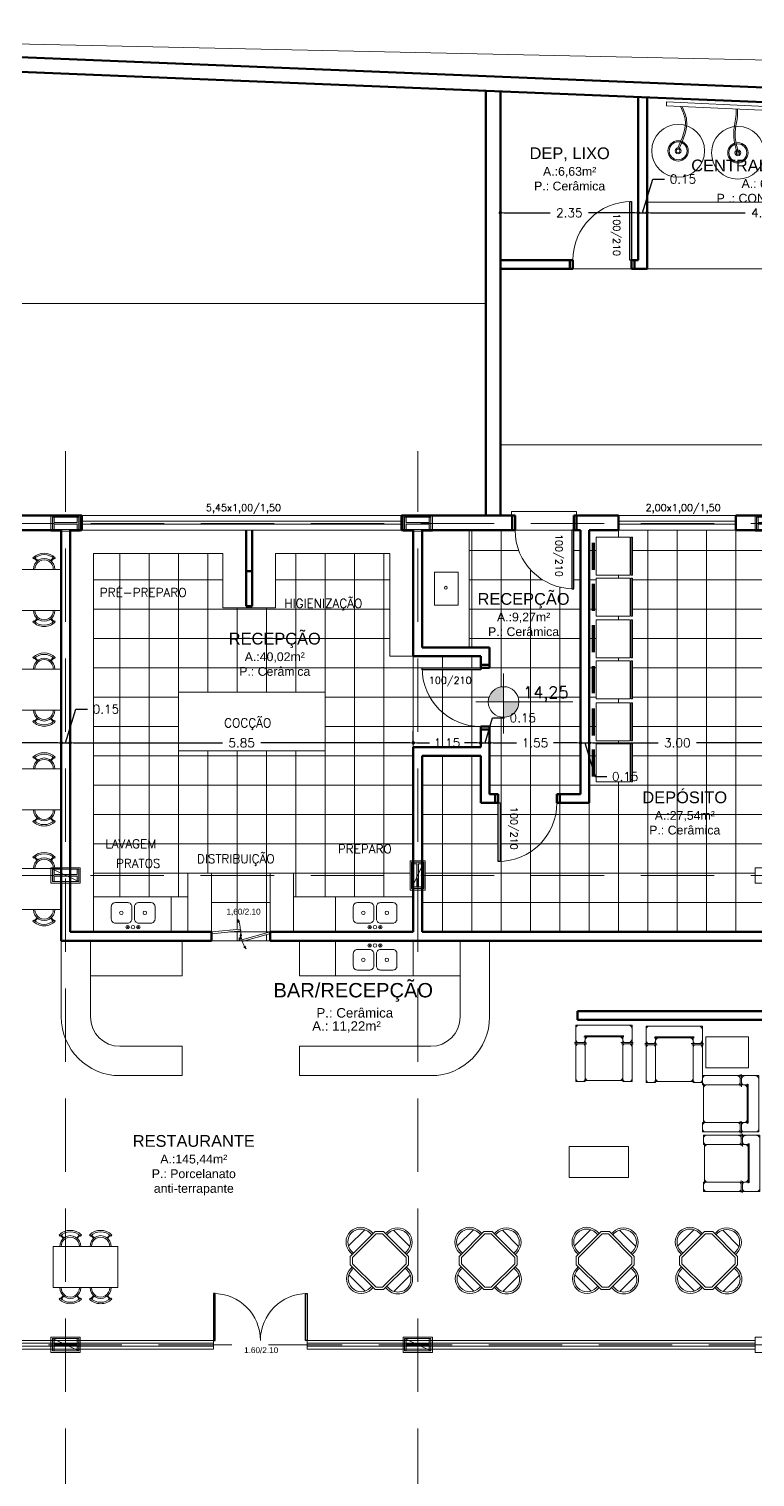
# Model space of a CAD drawing. Header units: millimetres. Extents: x 873 to 1072, y 159 to 369.
# Drawn here: x 914.65 to 927.03, y 314.07 to 338.75 of the extents above; entities that cross this region are included whole.
import ezdxf

# ---------------------------------------------------------------- set-up
doc = ezdxf.new("R2010")
doc.units = ezdxf.units.MM
doc.header["$LTSCALE"] = 10
doc.header["$PDMODE"] = 34
doc.linetypes.add('DASHDOT', pattern=[25.4, 12.7, -6.35, 0, -6.35])
doc.linetypes.add('DASHED2', pattern=[0.375, 0.25, -0.125])
doc.layers.get('0').update_dxf_attribs({"color": 90})
for name, color, linetype, lineweight in [('cinza 03', 252, 'Continuous', 13), ('COR1', 90, 'Continuous', 13), ('COR2', 90, 'Continuous', 9), ('COTA', 90, 'Continuous', 9), ('linha estutura', 252, 'Continuous', 13), ('Mobilia', 90, 'Continuous', 13), ('MOVEIS', 90, 'Continuous', 13), ('PAREDES', 50, 'Continuous', 50), ('PAREDES 2', 50, 'Continuous', 50), ('Pilares', 16, 'Continuous', 20), ('pn 02', 16, 'Continuous', 20), ('PN-01', 90, 'Continuous', 13), ('PN-03', 180, 'Continuous', 30), ('terreno', 16, 'Continuous', 20), ('TEXT', 16, 'Continuous', 20), ('texto', 16, 'Continuous', 20), ('TEXTO2', 90, 'Continuous', 15)]:
    doc.layers.add(name, color=color, linetype=linetype, lineweight=lineweight)
doc.styles.get("Standard").update_dxf_attribs({"font": 'simplex.shx'})
doc.dimstyles.new('1-100', dxfattribs={"dimtxt": 0.15, "dimasz": 0.06, "dimexe": 0.2, "dimexo": 0.1, "dimgap": 0.1, "dimtad": 0, "dimzin": 0, "dimdsep": 46, "dimtxsty": 'Standard', "dimblk": 'DOT', "dimcen": 0.09, "dimclrd": 90, "dimclre": 90, "dimclrt": 16, "dimadec": 0, "dimazin": 0, "dimtfac": 1, "dimtofl": 0, "dimtmove": 0, "dimatfit": 3, "dimldrblk": 'DOT', "dimfxl": 0, "dimtolj": 1, "dimtzin": 0, "dimarcsym": 0})

# ---------------------------------------------------------------- blocks, each defined once
blk = doc.blocks.new('cadeira')
at = {"layer": 'COR2'}
for p, q in [((0.135, 0.119), (0.182, 0.165)), ((0.143, 0.109), (0.19, 0.156)), ((0.174, 0.174), (0.191, 0.191)), ((0.135, -0.119), (0.182, -0.165)), ((0.143, -0.109), (0.19, -0.156)), ((0.191, -0.191), (0.174, -0.174))]:
    blk.add_line(p, q, dxfattribs=at)
for radius, start, end in [(0.18, 268.3906, 91.6094), (0.156, 268.1429, 91.8571), (0.246, 315, 45), (0.27, 315, 45)]:
    blk.add_arc((0, 0), radius, start, end, dxfattribs=at)
blk = doc.blocks.new('pia coz.')
at = {"layer": 'COR2'}
blk.add_lwpolyline([(0, -0.6), (0, 0), (1.323, 0), (1.323, -0.6)], close=True, dxfattribs=at)
for points in [[(0.624, -0.43), (0.624, -0.22, 0.414214), (0.554, -0.15), (0.344, -0.15, 0.414214), (0.274, -0.22), (0.274, -0.43, 0.414214), (0.344, -0.5), (0.554, -0.5, 0.414214)], [(0.669, -0.43), (0.669, -0.22, -0.414214), (0.739, -0.15), (0.949, -0.15, -0.414214), (1.019, -0.22), (1.019, -0.43, -0.414214), (0.949, -0.5), (0.739, -0.5, -0.414214)]]:
    blk.add_lwpolyline(points, format="xyb", close=True, dxfattribs=at)
for centre, radius in [((0.559, -0.082), 0.03), ((0.559, -0.082), 0.01), ((0.649, -0.082), 0.03), ((0.739, -0.082), 0.03), ((0.739, -0.082), 0.01), ((0.448, -0.325), 0.03), ((0.849, -0.325), 0.03)]:
    blk.add_circle(centre, radius, dxfattribs=at)
blk = doc.blocks.new('sofa1l')
at = {"layer": 'COR1'}
for p, q in [((-0.336, 0.76), (0.333, 0.76)), ((-0.32, -0.02), (-0.32, 0.76)), ((0.32, 0.76), (0.32, -0.02)), ((-0.5, 0.644), (-0.288, 0.644)), ((-0.5, 0.624), (-0.298, 0.624)), ((-0.339, 0.74), (0.341, 0.74)), ((0.295, 0.624), (0.5, 0.624)), ((0.302, 0.644), (0.5, 0.644))]:
    blk.add_line(p, q, dxfattribs=at)
for centre, start, end in [((-0.424, 0.89), 90, 180), ((0.43, 0.89), 360, 90), ((-0.425, 0.696), 180, 270), ((-0.425, 0.576), 90, 180), ((-0.37, 0.694), 270, 360), ((-0.37, 0.574), 360, 90), ((-0.27, 0.69), 90, 180), ((0.27, 0.69), 360, 90), ((0.37, 0.694), 180, 270), ((0.37, 0.574), 90, 180), ((0.43, 0.694), 270, 360), ((0.43, 0.574), 360, 90), ((-0.43, 0.03), 180, 270), ((-0.37, 0.03), 270, 360), ((-0.27, 0.05), 180, 270), ((0.27, 0.05), 270, 360), ((0.37, 0.03), 180, 270), ((0.43, 0.03), 270, 360)]:
    blk.add_arc(centre, 0.05, start, end, dxfattribs=at)
at = {"layer": 'COR2'}
for p, q in [((-0.48, 0.94), (0.48, 0.94)), ((-0.48, -0.02), (-0.48, 0.94)), ((0.48, 0.94), (0.48, -0.02)), ((0.32, 0), (-0.32, 0)), ((-0.32, -0.02), (-0.48, -0.02)), ((0.48, -0.02), (0.32, -0.02))]:
    blk.add_line(p, q, dxfattribs=at)
blk = doc.blocks.new('pilar')
at = {"layer": 'Pilares'}
blk.add_hatch(color=256, dxfattribs=at).paths.add_polyline_path([(-0.225, -0.025), (-0.225, -0.235), (-0.195, -0.235), (-0.195, -0.145), (0.195, -0.145), (0.195, -0.235), (0.225, -0.235), (0.225, -0.025), (0.195, -0.025), (0.195, -0.115), (-0.195, -0.115), (-0.195, -0.025)])
for p, q in [((-0.25, 0), (0.25, 0)), ((0.25, 0), (0.25, -0.26)), ((-0.25, 0), (-0.25, -0.26)), ((-0.225, -0.025), (0.225, -0.025)), ((-0.225, -0.235), (0.225, -0.235)), ((-0.25, -0.26), (0.25, -0.26))]:
    blk.add_line(p, q, dxfattribs=at)
at = {"layer": 'Pilares', "linetype": 'Continuous'}
for p, q in [((-0.195, -0.115), (-0.195, -0.025)), ((-0.195, -0.115), (0.195, -0.115)), ((-0.195, -0.235), (-0.195, -0.145)), ((-0.195, -0.145), (0.195, -0.145)), ((0.195, -0.115), (0.195, -0.025)), ((0.195, -0.235), (0.195, -0.145))]:
    blk.add_line(p, q, dxfattribs=at)
for points in [[(-0.195, -0.025), (-0.225, -0.025), (-0.225, -0.235), (-0.195, -0.235)], [(0.195, -0.235), (0.225, -0.235), (0.225, -0.025), (0.195, -0.025)]]:
    blk.add_lwpolyline(points, dxfattribs=at)
blk = doc.blocks.new('geladeira')
at = {"layer": 'COR2'}
for p, q in [((-0.02, -0.05), (-0.02, 0)), ((-0.01, -0.05), (-0.01, 0)), ((0, -0.05), (0, 0)), ((0.01, -0.05), (0.01, 0)), ((0.02, -0.05), (0.02, 0)), ((0.03, -0.05), (0.03, 0)), ((0.04, -0.05), (0.04, 0)), ((0.05, -0.05), (0.05, 0)), ((0.06, -0.05), (0.06, 0)), ((0.07, -0.05), (0.07, 0)), ((0.08, -0.05), (0.08, 0)), ((0.09, -0.05), (0.09, 0)), ((0.1, -0.05), (0.1, 0)), ((0.11, -0.05), (0.11, 0)), ((0.12, -0.05), (0.12, 0)), ((0.13, -0.05), (0.13, 0)), ((0.14, -0.05), (0.14, 0)), ((0.15, -0.05), (0.15, 0)), ((0.16, -0.05), (0.16, 0)), ((0.17, -0.05), (0.17, 0)), ((0.18, -0.05), (0.18, 0)), ((0.19, -0.05), (0.19, 0)), ((0.2, -0.05), (0.2, 0)), ((0.21, -0.05), (0.21, 0)), ((0.22, -0.05), (0.22, 0)), ((0.23, -0.05), (0.23, 0)), ((0.24, -0.05), (0.24, 0)), ((0.25, -0.05), (0.25, 0)), ((0.26, -0.05), (0.26, 0)), ((0.27, -0.05), (0.27, 0)), ((0.28, -0.05), (0.28, 0)), ((0.29, -0.05), (0.29, 0)), ((0.3, -0.05), (0.3, 0)), ((0.31, -0.05), (0.31, 0)), ((0.32, -0.05), (0.32, 0)), ((0.33, -0.05), (0.33, 0)), ((0.34, -0.05), (0.34, 0)), ((0.35, -0.05), (0.35, 0)), ((0.36, -0.05), (0.36, 0)), ((0.37, -0.05), (0.37, 0)), ((0.38, -0.05), (0.38, 0)), ((0.39, -0.05), (0.39, 0)), ((0.4, -0.05), (0.4, 0)), ((0.41, -0.05), (0.41, 0)), ((0.42, -0.05), (0.42, 0)), ((0.43, -0.05), (0.43, 0)), ((0.53, -0.07), (-0.12, -0.07)), ((-0.12, -0.07), (-0.12, -0.65)), ((0.53, -0.65), (0.53, -0.07)), ((-0.12, -0.65), (0.53, -0.65)), ((-0.12, -0.67), (0.53, -0.67)), ((-0.12, -0.67), (-0.12, -0.69)), ((-0.12, -0.69), (0.53, -0.69)), ((-0.08, -0.65), (-0.08, -0.67)), ((0.49, -0.67), (0.49, -0.65)), ((0.53, -0.69), (0.53, -0.67))]:
    blk.add_line(p, q, dxfattribs=at)
blk = doc.blocks.new('retang2-80x80-P')
at = {"layer": 'cinza 03'}
for p, q in [((0.441, 0.384), (0.04, -0.017)), ((0.441, 0.384), (0.549, 0.384)), ((0.95, -0.017), (0.549, 0.384)), ((0.04, -0.017), (0.04, -0.125)), ((0.04, -0.125), (0.441, -0.526)), ((0.549, -0.526), (0.95, -0.125)), ((0.95, -0.125), (0.95, -0.017)), ((0.441, -0.526), (0.549, -0.526))]:
    blk.add_line(p, q, dxfattribs=at)
at = {"layer": 'MOVEIS'}
for p, q in [((-0.031, 0.178), (0.246, 0.456)), ((0.424, 0.424), (0, 0)), ((0.334, 0.402), (0.368, 0.368)), ((0.355, 0.423), (0.389, 0.389)), ((0.424, 0.424), (0.566, 0.424)), ((0.99, 0), (0.566, 0.424)), ((0.628, 0.416), (0.601, 0.389)), ((0.649, 0.395), (0.622, 0.368)), ((0.737, 0.448), (1.014, 0.171)), ((0, 0), (0, -0.141)), ((0.001, 0.07), (0.035, 0.035)), ((0.022, 0.091), (0.057, 0.057)), ((0.96, 0.084), (0.933, 0.057)), ((0.982, 0.062), (0.955, 0.035)), ((0.99, -0.141), (0.99, 0)), ((0, -0.141), (0.424, -0.566)), ((0.008, -0.204), (0.035, -0.177)), ((0.029, -0.225), (0.057, -0.198)), ((0.566, -0.566), (0.99, -0.141)), ((0.968, -0.232), (0.933, -0.198)), ((0.989, -0.211), (0.955, -0.177)), ((-0.024, -0.313), (0.253, -0.59)), ((0.744, -0.597), (1.021, -0.32)), ((0.341, -0.536), (0.368, -0.509)), ((0.362, -0.557), (0.389, -0.53)), ((0.424, -0.566), (0.566, -0.566)), ((0.635, -0.564), (0.601, -0.53)), ((0.656, -0.543), (0.622, -0.509))]:
    blk.add_line(p, q, dxfattribs=at)
for centre, radius, start, end in [((0.178, 0.246), 0.25, 45, 225), ((0.178, 0.246), 0.22, 45, 225), ((0.805, 0.239), 0.25, 315, 135), ((0.805, 0.239), 0.22, 315, 135), ((0.185, -0.381), 0.25, 135, 315), ((0.185, -0.381), 0.22, 135, 315), ((0.812, -0.388), 0.25, 225, 45), ((0.812, -0.388), 0.22, 225, 45)]:
    blk.add_arc(centre, radius, start, end, dxfattribs=at)
blk = doc.blocks.new('_DOT')
at = {"color": 0, "linetype": 'ByBlock'}
blk.add_line((-0.5, 0), (-1, 0), dxfattribs=at)
at = {"color": 0, "linetype": 'ByBlock', "const_width": 0.5}
blk.add_lwpolyline([(-0.25, 0, 1), (0.25, 0, 1)], format="xyb", close=True, dxfattribs=at)
blk = doc.blocks.new('*D54')
at = {"layer": 'COTA', "color": 90, "lineweight": -2}
for p, q in [((909.465, 326.587), (911.976, 326.587)), ((915.145, 326.587), (912.633, 326.587)), ((909.405, 326.534), (909.405, 326.387)), ((915.205, 326.534), (915.205, 326.387))]:
    blk.add_line(p, q, dxfattribs=at)
at = {"layer": 'Defpoints', "color": 0}
for p in [(909.405, 326.634), (915.205, 326.634), (915.205, 326.587)]:
    blk.add_point(p, dxfattribs=at)
at = {"layer": 'COTA', "color": 90, "lineweight": -2, "xscale": 0.06, "yscale": 0.06, "zscale": 0.06, "rotation": 180}
blk.add_blockref('_DOT', (909.405, 326.587), dxfattribs=at)
at = {"layer": 'COTA', "color": 90, "lineweight": -2, "xscale": 0.06, "yscale": 0.06, "zscale": 0.06}
blk.add_blockref('_DOT', (915.205, 326.587), dxfattribs=at)
at = {"layer": 'COTA', "color": 16, "insert": (912.305, 326.587), "char_height": 0.15, "attachment_point": 5}
blk.add_mtext('\\A1;5.80', dxfattribs=at)
blk = doc.blocks.new('*D55')
at = {"layer": 'COTA', "color": 90, "lineweight": -2}
for p, q in [((915.28, 326.587), (915.452, 327.162)), ((915.452, 327.162), (915.652, 327.162)), ((915.145, 326.587), (915.085, 326.587)), ((915.205, 326.587), (915.355, 326.587)), ((915.355, 326.687), (915.355, 326.787)), ((915.415, 326.587), (915.475, 326.587)), ((915.205, 326.534), (915.205, 326.387))]:
    blk.add_line(p, q, dxfattribs=at)
at = {"layer": 'Defpoints', "color": 0}
for p in [(915.205, 326.634), (915.355, 326.587), (915.355, 326.587)]:
    blk.add_point(p, dxfattribs=at)
at = {"layer": 'COTA', "color": 90, "lineweight": -2, "xscale": 0.06, "yscale": 0.06, "zscale": 0.06}
blk.add_blockref('_DOT', (915.205, 326.587), dxfattribs=at)
at = {"layer": 'COTA', "color": 90, "lineweight": -2, "xscale": 0.06, "yscale": 0.06, "zscale": 0.06, "rotation": 180}
blk.add_blockref('_DOT', (915.355, 326.587), dxfattribs=at)
at = {"layer": 'COTA', "color": 16, "insert": (915.966, 327.162), "char_height": 0.15, "attachment_point": 5}
blk.add_mtext('\\A1;0.15', dxfattribs=at)
blk = doc.blocks.new('*D56')
at = {"layer": 'COTA', "color": 90, "lineweight": -2}
for p, q in [((915.355, 326.687), (915.355, 326.787)), ((915.415, 326.587), (917.951, 326.587)), ((921.145, 326.587), (918.608, 326.587)), ((921.205, 326.614), (921.205, 326.787))]:
    blk.add_line(p, q, dxfattribs=at)
at = {"layer": 'Defpoints', "color": 0}
for p in [(915.355, 326.587), (921.205, 326.587), (921.205, 326.514)]:
    blk.add_point(p, dxfattribs=at)
at = {"layer": 'COTA', "color": 90, "lineweight": -2, "xscale": 0.06, "yscale": 0.06, "zscale": 0.06, "rotation": 180}
blk.add_blockref('_DOT', (915.355, 326.587), dxfattribs=at)
at = {"layer": 'COTA', "color": 90, "lineweight": -2, "xscale": 0.06, "yscale": 0.06, "zscale": 0.06}
blk.add_blockref('_DOT', (921.205, 326.587), dxfattribs=at)
at = {"layer": 'COTA', "color": 16, "insert": (918.28, 326.587), "char_height": 0.15, "attachment_point": 5}
blk.add_mtext('\\A1;5.85', dxfattribs=at)
blk = doc.blocks.new('*D57')
at = {"layer": 'COTA', "color": 90, "lineweight": -2}
for p, q in [((921.205, 326.614), (921.205, 326.787)), ((921.265, 326.587), (921.48, 326.587)), ((922.295, 326.587), (922.08, 326.587)), ((922.355, 326.614), (922.355, 326.787))]:
    blk.add_line(p, q, dxfattribs=at)
at = {"layer": 'Defpoints', "color": 0}
for p in [(922.355, 326.587), (921.205, 326.514), (922.355, 326.514)]:
    blk.add_point(p, dxfattribs=at)
at = {"layer": 'COTA', "color": 90, "lineweight": -2, "xscale": 0.06, "yscale": 0.06, "zscale": 0.06, "rotation": 180}
blk.add_blockref('_DOT', (921.205, 326.587), dxfattribs=at)
at = {"layer": 'COTA', "color": 90, "lineweight": -2, "xscale": 0.06, "yscale": 0.06, "zscale": 0.06}
blk.add_blockref('_DOT', (922.355, 326.587), dxfattribs=at)
at = {"layer": 'COTA', "color": 16, "insert": (921.78, 326.587), "char_height": 0.15, "attachment_point": 5}
blk.add_mtext('\\A1;1.15', dxfattribs=at)
blk = doc.blocks.new('*D58')
at = {"layer": 'COTA', "color": 90, "lineweight": -2}
for p, q in [((922.43, 326.587), (922.557, 327.012)), ((922.557, 327.012), (922.757, 327.012)), ((922.295, 326.587), (922.235, 326.587)), ((922.355, 326.614), (922.355, 326.787)), ((922.355, 326.587), (922.505, 326.587)), ((922.505, 326.614), (922.505, 326.787)), ((922.565, 326.587), (922.625, 326.587))]:
    blk.add_line(p, q, dxfattribs=at)
at = {"layer": 'Defpoints', "color": 0}
for p in [(922.505, 326.587), (922.355, 326.514), (922.505, 326.514)]:
    blk.add_point(p, dxfattribs=at)
at = {"layer": 'COTA', "color": 90, "lineweight": -2, "xscale": 0.06, "yscale": 0.06, "zscale": 0.06}
blk.add_blockref('_DOT', (922.355, 326.587), dxfattribs=at)
at = {"layer": 'COTA', "color": 90, "lineweight": -2, "xscale": 0.06, "yscale": 0.06, "zscale": 0.06, "rotation": 180}
blk.add_blockref('_DOT', (922.505, 326.587), dxfattribs=at)
at = {"layer": 'COTA', "color": 16, "insert": (923.071, 327.012), "char_height": 0.15, "attachment_point": 5}
blk.add_mtext('\\A1;0.15', dxfattribs=at)
blk = doc.blocks.new('*D59')
at = {"layer": 'COTA', "color": 90, "lineweight": -2}
for p, q in [((922.505, 326.614), (922.505, 326.787)), ((922.565, 326.587), (922.965, 326.587)), ((923.995, 326.587), (923.594, 326.587)), ((924.055, 326.515), (924.055, 326.387))]:
    blk.add_line(p, q, dxfattribs=at)
at = {"layer": 'Defpoints', "color": 0}
for p in [(924.055, 326.615), (924.055, 326.587), (922.505, 326.514)]:
    blk.add_point(p, dxfattribs=at)
at = {"layer": 'COTA', "color": 90, "lineweight": -2, "xscale": 0.06, "yscale": 0.06, "zscale": 0.06, "rotation": 180}
blk.add_blockref('_DOT', (922.505, 326.587), dxfattribs=at)
at = {"layer": 'COTA', "color": 90, "lineweight": -2, "xscale": 0.06, "yscale": 0.06, "zscale": 0.06}
blk.add_blockref('_DOT', (924.055, 326.587), dxfattribs=at)
at = {"layer": 'COTA', "color": 16, "insert": (923.28, 326.587), "char_height": 0.15, "attachment_point": 5}
blk.add_mtext('\\A1;1.55', dxfattribs=at)
blk = doc.blocks.new('*D60')
at = {"layer": 'COTA', "color": 90, "lineweight": -2}
for p, q in [((923.995, 326.587), (923.935, 326.587)), ((924.055, 326.587), (924.205, 326.587)), ((924.13, 326.587), (924.302, 326.012)), ((924.265, 326.587), (924.325, 326.587)), ((924.055, 326.515), (924.055, 326.387)), ((924.205, 326.515), (924.205, 326.387)), ((924.302, 326.012), (924.502, 326.012))]:
    blk.add_line(p, q, dxfattribs=at)
at = {"layer": 'Defpoints', "color": 0}
for p in [(924.055, 326.615), (924.205, 326.615), (924.205, 326.587)]:
    blk.add_point(p, dxfattribs=at)
at = {"layer": 'COTA', "color": 90, "lineweight": -2, "xscale": 0.06, "yscale": 0.06, "zscale": 0.06}
blk.add_blockref('_DOT', (924.055, 326.587), dxfattribs=at)
at = {"layer": 'COTA', "color": 90, "lineweight": -2, "xscale": 0.06, "yscale": 0.06, "zscale": 0.06, "rotation": 180}
blk.add_blockref('_DOT', (924.205, 326.587), dxfattribs=at)
at = {"layer": 'COTA', "color": 16, "insert": (924.816, 326.012), "char_height": 0.15, "attachment_point": 5}
blk.add_mtext('\\A1;0.15', dxfattribs=at)
blk = doc.blocks.new('*D61')
at = {"layer": 'COTA', "color": 90, "lineweight": -2}
for p, q in [((924.265, 326.587), (925.376, 326.587)), ((927.145, 326.587), (926.033, 326.587)), ((924.205, 326.515), (924.205, 326.387)), ((927.205, 326.515), (927.205, 326.387))]:
    blk.add_line(p, q, dxfattribs=at)
at = {"layer": 'Defpoints', "color": 0}
for p in [(924.205, 326.615), (927.205, 326.615), (927.205, 326.587)]:
    blk.add_point(p, dxfattribs=at)
at = {"layer": 'COTA', "color": 90, "lineweight": -2, "xscale": 0.06, "yscale": 0.06, "zscale": 0.06, "rotation": 180}
blk.add_blockref('_DOT', (924.205, 326.587), dxfattribs=at)
at = {"layer": 'COTA', "color": 90, "lineweight": -2, "xscale": 0.06, "yscale": 0.06, "zscale": 0.06}
blk.add_blockref('_DOT', (927.205, 326.587), dxfattribs=at)
at = {"layer": 'COTA', "color": 16, "insert": (925.705, 326.587), "char_height": 0.15, "attachment_point": 5}
blk.add_mtext('\\A1;3.00', dxfattribs=at)
blk = doc.blocks.new('*D106')
at = {"layer": 'COTA', "color": 90, "lineweight": -2}
for p, q in [((922.689, 335.722), (922.689, 335.822)), ((925.039, 335.722), (925.039, 335.822)), ((922.749, 335.622), (923.536, 335.622)), ((924.979, 335.622), (924.193, 335.622))]:
    blk.add_line(p, q, dxfattribs=at)
at = {"layer": 'Defpoints', "color": 0}
for p in [(922.689, 335.622), (925.039, 335.622), (925.039, 335.622)]:
    blk.add_point(p, dxfattribs=at)
at = {"layer": 'COTA', "color": 90, "lineweight": -2, "xscale": 0.06, "yscale": 0.06, "zscale": 0.06, "rotation": 180}
blk.add_blockref('_DOT', (922.689, 335.622), dxfattribs=at)
at = {"layer": 'COTA', "color": 90, "lineweight": -2, "xscale": 0.06, "yscale": 0.06, "zscale": 0.06}
blk.add_blockref('_DOT', (925.039, 335.622), dxfattribs=at)
at = {"layer": 'COTA', "color": 16, "insert": (923.864, 335.622), "char_height": 0.15, "attachment_point": 5}
blk.add_mtext('\\A1;2.35', dxfattribs=at)
blk = doc.blocks.new('*D107')
at = {"layer": 'COTA', "color": 90, "lineweight": -2}
for p, q in [((925.114, 335.622), (925.287, 336.197)), ((925.287, 336.197), (925.487, 336.197)), ((925.039, 335.722), (925.039, 335.822)), ((925.189, 335.661), (925.189, 335.822)), ((924.979, 335.622), (924.919, 335.622)), ((925.039, 335.622), (925.189, 335.622)), ((925.249, 335.622), (925.309, 335.622))]:
    blk.add_line(p, q, dxfattribs=at)
at = {"layer": 'Defpoints', "color": 0}
for p in [(925.039, 335.622), (925.189, 335.622), (925.189, 335.561)]:
    blk.add_point(p, dxfattribs=at)
at = {"layer": 'COTA', "color": 90, "lineweight": -2, "xscale": 0.06, "yscale": 0.06, "zscale": 0.06}
blk.add_blockref('_DOT', (925.039, 335.622), dxfattribs=at)
at = {"layer": 'COTA', "color": 90, "lineweight": -2, "xscale": 0.06, "yscale": 0.06, "zscale": 0.06, "rotation": 180}
blk.add_blockref('_DOT', (925.189, 335.622), dxfattribs=at)
at = {"layer": 'COTA', "color": 16, "insert": (925.801, 336.197), "char_height": 0.15, "attachment_point": 5}
blk.add_mtext('\\A1;0.15', dxfattribs=at)
blk = doc.blocks.new('*D108')
at = {"layer": 'COTA', "color": 90, "lineweight": -2}
for p, q in [((925.189, 335.661), (925.189, 335.822)), ((929.189, 335.704), (929.189, 335.422)), ((925.249, 335.622), (926.861, 335.622)), ((929.129, 335.622), (927.518, 335.622))]:
    blk.add_line(p, q, dxfattribs=at)
at = {"layer": 'Defpoints', "color": 0}
for p in [(929.189, 335.804), (925.189, 335.561), (929.189, 335.622)]:
    blk.add_point(p, dxfattribs=at)
at = {"layer": 'COTA', "color": 90, "lineweight": -2, "xscale": 0.06, "yscale": 0.06, "zscale": 0.06, "rotation": 180}
blk.add_blockref('_DOT', (925.189, 335.622), dxfattribs=at)
at = {"layer": 'COTA', "color": 90, "lineweight": -2, "xscale": 0.06, "yscale": 0.06, "zscale": 0.06}
blk.add_blockref('_DOT', (929.189, 335.622), dxfattribs=at)
at = {"layer": 'COTA', "color": 16, "insert": (927.189, 335.622), "char_height": 0.15, "attachment_point": 5}
blk.add_mtext('\\A1;4.00', dxfattribs=at)

msp = doc.modelspace()

# ---------------------------------------------------------------- hatches: boundary and pattern name
at = {"layer": 'cinza 03'}
h = msp.add_hatch(dxfattribs=at)
h.set_pattern_fill('_USER', color=256, scale=0.5, style=0, double=1, pattern_type=0)
h.set_pattern_definition([(0, (927.2046, 323.36413), (0, 0.5), []), (90, (927.2046, 323.36413), (-0.5, 3e-17), [])])
h.paths.add_polyline_path([(927.205, 330.197), (927.03, 330.197), (927.03, 330.214), (926.705, 330.214), (924.705, 330.214), (924.205, 330.214), (924.205, 325.564), (923.653, 325.564, -0.405453), (922.683, 324.565), (922.683, 324.564), (922.653, 324.564), (922.653, 325.564), (922.355, 325.564), (922.355, 326.364), (921.355, 326.364), (921.355, 324.577), (921.41, 324.577), (921.41, 324.327), (927.03, 324.327), (927.03, 324.457), (927.205, 324.457)])
h.paths.add_polyline_path([(924.94, 325.92), (924.92, 325.92), (924.92, 325.96), (924.9, 325.96), (924.9, 325.92), (924.32, 325.92), (924.32, 326.57), (924.9, 326.57), (924.9, 326.53), (924.92, 326.53), (924.92, 326.57), (924.94, 326.57)], flags=16)
h.paths.add_polyline_path([(924.94, 326.619), (924.92, 326.619), (924.92, 326.659), (924.9, 326.659), (924.9, 326.619), (924.32, 326.619), (924.32, 327.269), (924.9, 327.269), (924.9, 327.229), (924.92, 327.229), (924.92, 327.269), (924.94, 327.269)], flags=16)
h.paths.add_polyline_path([(924.94, 327.337), (924.92, 327.337), (924.92, 327.377), (924.9, 327.377), (924.9, 327.337), (924.32, 327.337), (924.32, 327.987), (924.9, 327.987), (924.9, 327.947), (924.92, 327.947), (924.92, 327.987), (924.94, 327.987)], flags=16)
h.paths.add_polyline_path([(924.94, 328.036), (924.92, 328.036), (924.92, 328.076), (924.9, 328.076), (924.9, 328.036), (924.32, 328.036), (924.32, 328.686), (924.9, 328.686), (924.9, 328.646), (924.92, 328.646), (924.92, 328.686), (924.94, 328.686)], flags=16)
h.paths.add_polyline_path([(924.94, 328.744), (924.92, 328.744), (924.92, 328.784), (924.9, 328.784), (924.9, 328.744), (924.32, 328.744), (924.32, 329.394), (924.9, 329.394), (924.9, 329.354), (924.92, 329.354), (924.92, 329.394), (924.94, 329.394)], flags=16)
h.paths.add_polyline_path([(924.94, 329.443), (924.92, 329.443), (924.92, 329.483), (924.9, 329.483), (924.9, 329.443), (924.32, 329.443), (924.32, 330.093), (924.9, 330.093), (924.9, 330.053), (924.92, 330.053), (924.92, 330.093), (924.94, 330.093)], flags=16)
h.paths.add_polyline_path([(924.055, 330.214), (923.939, 330.214), (923.939, 329.214), (923.909, 329.214), (923.909, 329.215, -0.405453), (922.939, 330.214), (922.155, 330.214), (922.155, 328.214), (922.505, 328.214), (922.505, 327.864), (922.355, 327.864), (922.355, 327.834), (921.355, 327.834, 0.405453), (922.355, 326.864), (922.505, 326.864), (922.505, 325.714), (922.653, 325.714), (922.653, 325.564), (922.683, 325.564), (922.683, 324.565, 0.405453), (923.653, 325.564), (923.653, 325.714), (924.055, 325.714)])
h.paths.add_polyline_path([(922.483, 327.283, -1), (923.006, 327.283, -1)], flags=17)
h.paths.add_polyline_path([(922.355, 326.864, -0.405453), (921.355, 327.834), (921.355, 327.834), (921.355, 327.864), (922.355, 327.864), (922.355, 328.064), (921.28, 328.064), (921.28, 326.514), (922.355, 326.514)])
h.paths.add_polyline_path([(921.28, 328.064), (921.205, 328.064), (920.805, 328.064), (920.805, 329.814), (918.858, 329.814), (918.858, 328.889), (917.958, 328.889), (917.958, 329.814), (915.755, 329.814), (915.755, 327.964), (915.755, 324.327), (917.363, 324.327), (917.363, 324.364), (917.763, 324.364), (917.763, 324.327), (918.763, 324.327), (918.763, 324.364), (919.163, 324.364), (919.163, 324.327), (921.15, 324.327), (921.15, 324.577), (921.205, 324.577), (921.205, 326.514), (921.28, 326.514)])
h.paths.add_polyline_path([(919.702, 326.453), (917.202, 326.453), (917.202, 327.453), (919.702, 327.453)], flags=16)
h.paths.add_polyline_path([(918.763, 324.327), (917.763, 324.327), (917.763, 323.364), (918.261, 323.412, 0.061472), (918.234, 323.531), (918.221, 323.525), (918.212, 323.577), (918.243, 323.535), (918.234, 323.531, -0.061472), (918.261, 323.412), (918.264, 323.382), (918.263, 323.382, -0.014538), (918.263, 323.353), (918.279, 323.295), (918.268, 323.295, 0.033922), (918.282, 323.229), (918.763, 323.364)])
h.paths.add_polyline_path([(918.262, 323.332, 0.024918), (918.263, 323.382), (917.763, 323.334), (917.763, 323.214), (918.24, 323.214), (918.239, 323.265), (918.253, 323.262, 0.016621), (918.258, 323.295), (918.255, 323.295)])
h.paths.add_polyline_path([(918.763, 323.333), (918.341, 323.214), (918.763, 323.214)])
h.paths.add_polyline_path([(917.363, 324.327), (915.755, 324.327), (915.755, 323.964), (917.077, 323.964), (917.363, 323.964)])
h.paths.add_polyline_path([(921.15, 324.327), (919.163, 324.327), (919.163, 323.964), (919.879, 323.964), (921.205, 323.964), (921.205, 324.077), (921.15, 324.077)])
h.paths.add_polyline_path([(927.205, 324.197), (927.03, 324.197), (927.03, 324.327), (921.41, 324.327), (921.41, 324.077), (921.355, 324.077), (921.355, 323.364), (927.205, 323.364)])
h.paths.add_polyline_path([(925.077, 325.808), (926.587, 325.808), (926.587, 324.835), (925.077, 324.835)], flags=24)
h.paths.add_polyline_path([(923.018, 327.249), (923.898, 327.249), (923.898, 327.606), (923.018, 327.606)], flags=25)
h.paths.add_polyline_path([(922.269, 329.19), (923.902, 329.19), (923.902, 328.225), (922.269, 328.225)], flags=25)
h.paths.add_polyline_path([(922.774, 325.542), (922.774, 324.719), (923.049, 324.719), (923.049, 325.542)], flags=25)
h.paths.add_polyline_path([(921.423, 327.506), (922.246, 327.506), (922.246, 327.781), (921.423, 327.781)], flags=25)
h.paths.add_polyline_path([(918.027, 328.513), (919.661, 328.513), (919.661, 327.547), (918.027, 327.547)], flags=24)
h.paths.add_polyline_path([(917.46, 324.429), (919.046, 324.429), (919.046, 324.772), (917.46, 324.772)], flags=24)
h.paths.add_polyline_path([(917.923, 326.744), (918.916, 326.744), (918.916, 327.086), (917.923, 327.086)], flags=8)
h.paths.add_polyline_path([(916.099, 324.419), (917.017, 324.419), (917.017, 324.644), (916.099, 324.644)], flags=24)
h.paths.add_polyline_path([(915.919, 324.753), (916.972, 324.753), (916.972, 324.978), (915.919, 324.978)], flags=24)
h.paths.add_polyline_path([(919.882, 324.666), (920.964, 324.666), (920.964, 324.891), (919.882, 324.891)], flags=24)
h.paths.add_polyline_path([(915.818, 329.029), (917.536, 329.029), (917.536, 329.297), (915.818, 329.297)], flags=24)
h.paths.add_polyline_path([(918.949, 328.782), (920.556, 328.782), (920.556, 329.125), (918.949, 329.125)], flags=24)
h = msp.add_hatch(color=256, dxfattribs=at)
h.paths.add_polyline_path([(922.744, 327.545, 0.414214), (922.483, 327.283), (922.744, 327.283)])
h.paths.add_polyline_path([(922.744, 327.022, 0.414214), (923.006, 327.283), (922.744, 327.283)])
at = {"layer": 'Pilares'}
for points in [[(915.055, 324.432), (915.055, 324.222), (915.085, 324.222), (915.085, 324.312), (915.475, 324.312), (915.475, 324.222), (915.505, 324.222), (915.505, 324.432), (915.475, 324.432), (915.475, 324.342), (915.085, 324.342), (915.085, 324.432)], [(921.385, 324.552), (921.175, 324.552), (921.175, 324.522), (921.265, 324.522), (921.265, 324.132), (921.175, 324.132), (921.175, 324.102), (921.385, 324.102), (921.385, 324.132), (921.295, 324.132), (921.295, 324.522), (921.385, 324.522)], [(915.055, 316.432), (915.055, 316.222), (915.085, 316.222), (915.085, 316.312), (915.475, 316.312), (915.475, 316.222), (915.505, 316.222), (915.505, 316.432), (915.475, 316.432), (915.475, 316.342), (915.085, 316.342), (915.085, 316.432)], [(921.055, 316.432), (921.055, 316.222), (921.085, 316.222), (921.085, 316.312), (921.475, 316.312), (921.475, 316.222), (921.505, 316.222), (921.505, 316.432), (921.475, 316.432), (921.475, 316.342), (921.085, 316.342), (921.085, 316.432)]]:
    msp.add_hatch(color=256, dxfattribs=at).paths.add_polyline_path(points)
at = {"layer": 'pn 02'}
for points in [[(918.212, 323.577), (918.221, 323.525), (918.243, 323.535)], [(918.265, 323.346), (918.279, 323.295), (918.255, 323.295)], [(918.24, 323.213), (918.239, 323.265), (918.263, 323.26)], [(918.354, 323.074), (918.339, 323.124), (918.318, 323.111)]]:
    msp.add_hatch(color=256, dxfattribs=at).paths.add_polyline_path(points)

# ---------------------------------------------------------------- linework, layer by layer
at = {"layer": 'cinza 03'}
for p, q in [((929.189, 335.804), (925.189, 335.804)), ((924.924, 334.664), (923.924, 334.664)), ((929.439, 334.664), (925.189, 334.664)), ((946.41, 331.664), (922.689, 331.664)), ((922.939, 330.214), (923.939, 330.214)), ((917.799, 316.402), (917.799, 316.252)), ((919.399, 316.402), (919.399, 316.252))]:
    msp.add_line(p, q, dxfattribs=at)
for points in [[(925.522, 337.513), (928.893, 337.356), (928.89, 337.29), (925.519, 337.447)], [(926.918, 321.045), (926.192, 321.045), (926.192, 321.574), (926.918, 321.574)], [(924.872, 319.178), (923.86, 319.178), (923.86, 319.707), (924.872, 319.707)]]:
    msp.add_lwpolyline(points, close=True, dxfattribs=at)
msp.add_lwpolyline([(923.989, 330.464), (923.989, 330.53), (922.881, 330.53), (922.881, 330.464)], dxfattribs=at)
for centre, radius in [((925.719, 336.677), 0.45), ((926.737, 336.644), 0.45), ((925.719, 336.677), 0.173), ((925.719, 336.677), 0.153), ((925.719, 336.677), 0.05), ((925.719, 336.677), 0.03), ((926.737, 336.644), 0.173), ((926.737, 336.644), 0.153), ((926.737, 336.644), 0.05), ((926.737, 336.644), 0.03)]:
    msp.add_circle(centre, radius, dxfattribs=at)
for centre, radius, start, end in [((924.924, 334.814), 1, 90, 180), ((923.939, 330.214), 1, 180, 270), ((922.355, 327.864), 1, 180, 270), ((922.653, 325.564), 1, 270, 0), ((917.799, 316.402), 0.8, 0, 90), ((919.399, 316.402), 0.8, 90, 180)]:
    msp.add_arc(centre, radius, start, end, dxfattribs=at)
for points, knots in [([(925.766, 337.425), (925.796, 337.353), (925.825, 337.283), (925.864, 337.055), (925.788, 336.889), (925.709, 336.718)], [0, 0, 0, 0, 0.2260794, 0.2260794, 0.7561589, 0.7561589, 0.7561589, 0.7561589]), ([(926.748, 336.639), (926.724, 336.728), (926.702, 336.815), (926.687, 336.969), (926.693, 337.036), (926.717, 337.176), (926.732, 337.25), (926.733, 337.347), (926.733, 337.371), (926.732, 337.394)], [0, 0, 0, 0, 0.268647, 0.268647, 0.4837379, 0.4837379, 0.6988287, 0.6988287, 0.7676141, 0.7676141, 0.7676141, 0.7676141])]:
    msp.add_open_spline(points, degree=3, knots=knots, dxfattribs=at)
for points in [[(925.789, 337.434), (925.864, 337.203), (925.731, 336.707)], [(926.724, 336.633), (926.666, 336.996), (926.707, 337.294), (926.707, 337.393)]]:
    msp.add_spline(points, degree=3, dxfattribs=at)
at = {"layer": 'COR2'}
for points in [[(914.105, 329.544), (914.105, 328.844), (915.205, 328.844), (915.205, 329.544)], [(914.105, 327.844), (914.105, 327.144), (915.205, 327.144), (915.205, 327.844)], [(914.105, 326.144), (914.105, 325.444), (915.205, 325.444), (915.205, 326.144)], [(914.105, 324.444), (914.105, 323.744), (915.205, 323.744), (915.205, 324.444)], [(915.067, 318.002), (915.067, 317.302), (916.167, 317.302), (916.167, 318.002)]]:
    msp.add_lwpolyline(points, close=True, dxfattribs=at)
at = {"layer": 'COTA'}
for p, q in [((922.744, 327.771), (922.744, 326.746)), ((922.27, 327.283), (923.923, 327.283))]:
    msp.add_line(p, q, dxfattribs=at)
msp.add_circle((922.744, 327.283), 0.261, dxfattribs=at)
at = {"layer": 'linha estutura', "linetype": 'DASHED2', "ltscale": 0.5}
for p, q in [((915.28, 302.402), (915.28, 331.556)), ((921.28, 302.402), (921.28, 331.556)), ((904.46, 330.327), (931.615, 330.327)), ((904.456, 324.327), (989.796, 324.327)), ((907.49, 316.327), (990.814, 316.327))]:
    msp.add_line(p, q, dxfattribs=at)
at = {"layer": 'Mobilia', "ltscale": 0.05}
for p, q in [((922.155, 330.214), (922.155, 328.214)), ((915.755, 327.964), (915.755, 329.814)), ((917.958, 328.889), (917.958, 329.814)), ((918.858, 328.889), (918.858, 329.814)), ((920.805, 328.064), (920.805, 329.814)), ((917.958, 328.889), (918.858, 328.889)), ((920.805, 328.064), (921.205, 328.064)), ((915.755, 323.764), (915.755, 327.964)), ((917.363, 323.364), (917.363, 324.364)), ((917.763, 324.364), (917.363, 324.364)), ((917.763, 323.364), (917.763, 324.364)), ((918.763, 323.364), (918.763, 324.364)), ((918.763, 324.364), (919.163, 324.364)), ((919.163, 323.364), (919.163, 324.364)), ((917.077, 323.964), (917.363, 323.964)), ((919.879, 323.964), (919.163, 323.964)), ((915.205, 321.914), (915.205, 323.214)), ((915.705, 321.914), (915.705, 323.214)), ((917.263, 323.214), (917.263, 322.614)), ((919.263, 323.214), (919.263, 322.614)), ((922.005, 321.914), (922.005, 323.214)), ((922.505, 321.914), (922.505, 323.214)), ((917.263, 322.614), (915.705, 322.614)), ((919.263, 322.614), (922.005, 322.614)), ((917.263, 321.414), (916.205, 321.414)), ((917.263, 321.414), (917.263, 320.914)), ((919.263, 321.414), (921.505, 321.414)), ((919.263, 321.414), (919.263, 320.914)), ((917.263, 320.914), (916.205, 320.914)), ((919.263, 320.914), (921.505, 320.914))]:
    msp.add_line(p, q, dxfattribs=at)
at = {"layer": 'Mobilia', "linetype": 'Continuous'}
for p, q in [((915.755, 329.814), (917.958, 329.814)), ((918.858, 329.814), (920.805, 329.814))]:
    msp.add_line(p, q, dxfattribs=at)
at = {"layer": 'Mobilia', "ltscale": 0.05}
for points in [[(921.565, 329.497), (921.97, 329.497), (921.97, 328.935), (921.565, 328.935)], [(919.702, 327.453), (917.202, 327.453), (917.202, 326.453), (919.702, 326.453)]]:
    msp.add_lwpolyline(points, close=True, dxfattribs=at)
msp.add_circle((921.759, 329.231), 0.0236, dxfattribs=at)
for centre, radius, start, end in [((916.205, 321.914), 1, 180, 270), ((916.205, 321.914), 0.5, 180, 270), ((921.505, 321.914), 1, 270, 0), ((921.505, 321.914), 0.5, 270, 0)]:
    msp.add_arc(centre, radius, start, end, dxfattribs=at)
at = {"layer": 'PAREDES', "ltscale": 0.05}
for p, q in [((918.358, 329.514), (918.358, 330.214)), ((918.458, 329.514), (918.458, 330.214))]:
    msp.add_line(p, q, dxfattribs=at)
at = {"layer": 'PAREDES'}
for p, q in [((922.355, 327.914), (922.505, 327.914)), ((922.355, 327.864), (922.505, 327.864)), ((922.355, 327.864), (922.505, 327.864)), ((922.355, 326.864), (922.505, 326.864)), ((922.355, 326.864), (922.505, 326.864)), ((922.355, 326.864), (922.505, 326.864)), ((922.355, 326.814), (922.505, 326.814))]:
    msp.add_line(p, q, dxfattribs=at)
at = {"layer": 'PAREDES 2'}
for p, q in [((994.303, 335.014), (902.706, 338.755)), ((987.155, 335.056), (902.696, 338.505)), ((922.439, 330.464), (922.439, 337.688)), ((922.689, 330.464), (922.689, 337.688)), ((925.039, 334.814), (925.039, 337.586)), ((925.189, 334.664), (925.189, 337.586)), ((923.924, 334.814), (922.689, 334.814)), ((923.874, 334.814), (923.874, 334.664)), ((923.924, 334.814), (923.924, 334.664)), ((925.039, 334.814), (924.924, 334.814)), ((924.924, 334.814), (924.924, 334.664)), ((925.039, 334.814), (924.924, 334.814)), ((924.974, 334.814), (924.974, 334.664)), ((923.924, 334.664), (922.689, 334.664)), ((925.189, 334.664), (924.924, 334.664)), ((915.555, 330.464), (909.155, 330.464)), ((915.555, 330.464), (915.555, 330.214)), ((922.939, 330.464), (921.005, 330.464)), ((921.005, 330.464), (921.005, 330.214)), ((922.889, 330.214), (922.889, 330.464)), ((922.939, 330.214), (922.939, 330.464)), ((922.939, 330.214), (922.939, 330.464)), ((923.939, 330.214), (923.939, 330.464)), ((923.939, 330.214), (923.939, 330.464)), ((923.939, 330.214), (923.939, 330.464)), ((924.705, 330.464), (923.939, 330.464)), ((923.989, 330.214), (923.989, 330.464)), ((924.705, 330.214), (924.705, 330.464)), ((927.555, 330.464), (926.705, 330.464)), ((926.705, 330.214), (926.705, 330.464)), ((915.205, 330.214), (909.405, 330.214)), ((915.205, 330.214), (915.205, 323.214)), ((915.355, 330.214), (915.355, 323.364)), ((915.555, 330.214), (915.355, 330.214)), ((921.205, 330.214), (921.005, 330.214)), ((921.205, 330.214), (921.205, 328.064)), ((921.355, 330.214), (921.355, 328.214)), ((922.939, 330.214), (921.355, 330.214)), ((924.055, 330.214), (923.939, 330.214)), ((924.055, 325.714), (924.055, 330.214)), ((924.205, 325.564), (924.205, 330.214)), ((924.705, 330.214), (924.205, 330.214)), ((927.205, 330.214), (926.705, 330.214)), ((918.358, 329.514), (918.458, 329.514)), ((918.358, 329.514), (918.358, 328.914)), ((918.458, 329.514), (918.458, 328.914)), ((918.358, 328.914), (918.458, 328.914)), ((922.355, 328.064), (921.205, 328.064)), ((922.505, 328.214), (921.355, 328.214)), ((922.355, 328.064), (922.355, 327.864)), ((922.505, 328.214), (922.505, 327.864)), ((922.355, 326.864), (922.355, 326.514)), ((922.505, 326.864), (922.505, 325.714)), ((921.205, 326.514), (921.205, 323.364)), ((922.355, 326.514), (921.205, 326.514)), ((922.355, 326.364), (921.355, 326.364)), ((921.355, 326.364), (921.355, 323.364)), ((922.355, 326.364), (922.355, 325.564)), ((922.355, 325.564), (922.653, 325.564)), ((922.505, 325.714), (922.653, 325.714)), ((922.603, 325.564), (922.603, 325.714)), ((922.653, 325.564), (922.653, 325.714)), ((922.653, 325.564), (922.653, 325.714)), ((922.653, 325.564), (922.653, 325.714)), ((923.653, 325.564), (923.653, 325.714)), ((923.653, 325.564), (923.653, 325.714)), ((923.653, 325.714), (924.055, 325.714)), ((923.653, 325.564), (924.205, 325.564)), ((923.703, 325.564), (923.703, 325.714)), ((917.763, 323.364), (915.355, 323.364)), ((917.763, 323.364), (917.763, 323.214)), ((918.763, 323.364), (918.763, 323.214)), ((921.205, 323.364), (918.763, 323.364)), ((921.355, 323.364), (927.205, 323.364)), ((917.763, 323.214), (915.205, 323.214)), ((915.705, 323.214), (915.205, 323.214)), ((927.355, 323.214), (918.763, 323.214)), ((924.005, 321.864), (924.005, 322.014)), ((927.455, 322.014), (924.005, 322.014)), ((927.205, 321.864), (924.005, 321.864))]:
    msp.add_line(p, q, dxfattribs=at)
at = {"layer": 'Pilares'}
for p, q in [((921.15, 324.577), (921.15, 324.077)), ((921.41, 324.577), (921.15, 324.577)), ((921.41, 324.577), (921.41, 324.077)), ((915.03, 324.457), (915.03, 324.197)), ((915.03, 324.457), (915.53, 324.457)), ((915.055, 324.432), (915.505, 324.432)), ((915.505, 324.222), (915.055, 324.432)), ((915.53, 324.457), (915.53, 324.197)), ((921.175, 324.552), (921.175, 324.102)), ((921.175, 324.102), (921.385, 324.552)), ((921.385, 324.552), (921.385, 324.102)), ((927.03, 324.457), (927.03, 324.197)), ((927.03, 324.457), (927.53, 324.457)), ((915.03, 324.197), (915.53, 324.197)), ((915.055, 324.222), (915.505, 324.222)), ((921.41, 324.077), (921.15, 324.077)), ((927.03, 324.197), (927.53, 324.197)), ((915.03, 316.457), (915.03, 316.197)), ((915.03, 316.457), (915.53, 316.457)), ((915.055, 316.432), (915.505, 316.432)), ((915.505, 316.222), (915.055, 316.432)), ((915.53, 316.457), (915.53, 316.197)), ((921.03, 316.457), (921.03, 316.197)), ((921.03, 316.457), (921.53, 316.457)), ((921.055, 316.432), (921.505, 316.432)), ((921.505, 316.222), (921.055, 316.432)), ((921.53, 316.457), (921.53, 316.197)), ((927.03, 316.457), (927.03, 316.197)), ((927.03, 316.457), (927.53, 316.457)), ((915.03, 316.197), (915.53, 316.197)), ((915.055, 316.222), (915.505, 316.222)), ((921.03, 316.197), (921.53, 316.197)), ((921.055, 316.222), (921.505, 316.222)), ((927.03, 316.197), (927.53, 316.197))]:
    msp.add_line(p, q, dxfattribs=at)
at = {"layer": 'Pilares', "linetype": 'Continuous'}
for p, q in [((915.085, 324.342), (915.085, 324.432)), ((915.085, 324.342), (915.475, 324.342)), ((915.475, 324.342), (915.475, 324.432)), ((921.175, 324.522), (921.265, 324.522)), ((921.265, 324.522), (921.265, 324.132)), ((921.295, 324.522), (921.295, 324.132)), ((921.295, 324.522), (921.385, 324.522)), ((915.085, 324.222), (915.085, 324.312)), ((915.085, 324.312), (915.475, 324.312)), ((915.475, 324.222), (915.475, 324.312)), ((921.175, 324.132), (921.265, 324.132)), ((921.295, 324.132), (921.385, 324.132)), ((915.085, 316.342), (915.085, 316.432)), ((915.475, 316.342), (915.475, 316.432)), ((921.085, 316.342), (921.085, 316.432)), ((921.475, 316.342), (921.475, 316.432)), ((915.085, 316.342), (915.475, 316.342)), ((915.085, 316.222), (915.085, 316.312)), ((915.085, 316.312), (915.475, 316.312)), ((915.475, 316.222), (915.475, 316.312)), ((921.085, 316.342), (921.475, 316.342)), ((921.085, 316.222), (921.085, 316.312)), ((921.085, 316.312), (921.475, 316.312)), ((921.475, 316.222), (921.475, 316.312))]:
    msp.add_line(p, q, dxfattribs=at)
for points in [[(915.085, 324.432), (915.055, 324.432), (915.055, 324.222), (915.085, 324.222)], [(915.475, 324.222), (915.505, 324.222), (915.505, 324.432), (915.475, 324.432)], [(921.385, 324.522), (921.385, 324.552), (921.175, 324.552), (921.175, 324.522)], [(921.175, 324.132), (921.175, 324.102), (921.385, 324.102), (921.385, 324.132)], [(915.085, 316.432), (915.055, 316.432), (915.055, 316.222), (915.085, 316.222)], [(915.475, 316.222), (915.505, 316.222), (915.505, 316.432), (915.475, 316.432)], [(921.085, 316.432), (921.055, 316.432), (921.055, 316.222), (921.085, 316.222)], [(921.475, 316.222), (921.505, 316.222), (921.505, 316.432), (921.475, 316.432)]]:
    msp.add_lwpolyline(points, dxfattribs=at)
at = {"layer": 'pn 02'}
msp.add_line((922.439, 334.076), (906.689, 334.076), dxfattribs=at)
for points in [[(917.766, 323.334), (918.264, 323.382), (918.261, 323.412), (917.763, 323.364)], [(918.212, 323.577), (918.221, 323.525), (918.243, 323.535)], [(918.265, 323.346), (918.279, 323.295), (918.255, 323.295)], [(918.763, 323.364), (918.282, 323.229), (918.29, 323.2), (918.771, 323.335)], [(918.24, 323.213), (918.239, 323.265), (918.263, 323.26)], [(918.354, 323.074), (918.339, 323.124), (918.318, 323.111)]]:
    msp.add_lwpolyline(points, close=True, dxfattribs=at)
for centre, start, end in [((917.763, 323.364), 342.8657, 24.5534), ((918.763, 323.364), 182.7707, 215.1633)]:
    msp.add_arc(centre, 0.5, start, end, dxfattribs=at)
at = {"layer": 'PN-01', "linetype": 'DASHDOT'}
for p, q in [((915.555, 330.464), (921.005, 330.464)), ((915.555, 330.364), (921.005, 330.364)), ((915.555, 330.314), (921.005, 330.314)), ((915.555, 330.214), (921.005, 330.214)), ((918.763, 323.214), (917.763, 323.214))]:
    msp.add_line(p, q, dxfattribs=at)
at = {"layer": 'PN-01'}
for p, q in [((926.705, 330.464), (924.705, 330.464)), ((926.705, 330.364), (924.705, 330.364)), ((926.705, 330.314), (924.705, 330.314)), ((926.705, 330.214), (924.705, 330.214)), ((909.405, 316.402), (917.799, 316.402)), ((909.405, 316.352), (917.799, 316.352)), ((909.405, 316.302), (917.799, 316.302)), ((909.405, 316.252), (917.799, 316.252)), ((919.399, 316.402), (927.03, 316.402)), ((919.399, 316.352), (927.03, 316.352)), ((919.399, 316.302), (927.03, 316.302)), ((919.399, 316.252), (927.03, 316.252))]:
    msp.add_line(p, q, dxfattribs=at)
at = {"layer": 'PN-03'}
for points in [[(924.924, 334.814), (924.894, 334.814), (924.894, 335.814), (924.924, 335.814)], [(923.939, 330.214), (923.909, 330.214), (923.909, 329.214), (923.939, 329.214)], [(922.355, 327.864), (922.355, 327.834), (921.355, 327.834), (921.355, 327.864)], [(922.653, 325.564), (922.683, 325.564), (922.683, 324.564), (922.653, 324.564)], [(917.799, 316.402), (917.829, 316.402), (917.829, 317.202), (917.799, 317.202)], [(919.399, 316.402), (919.369, 316.402), (919.369, 317.202), (919.399, 317.202)]]:
    msp.add_lwpolyline(points, close=True, dxfattribs=at)
at = {"layer": 'terreno'}
msp.add_line((936.019, 338.036), (902.706, 338.755), dxfattribs=at)

# ---------------------------------------------------------------- block references
for name, p, rotation in [('geladeira', (924.25, 329.563), 90), ('geladeira', (924.25, 328.864), 90), ('cadeira', (914.913, 328.839), 270), ('geladeira', (924.25, 328.156), 90), ('geladeira', (924.25, 327.457), 90), ('cadeira', (914.913, 327.139), 270), ('geladeira', (924.25, 326.739), 90), ('geladeira', (924.25, 326.04), 90), ('cadeira', (914.913, 325.439), 270), ('pia coz.', (917.077, 323.364), 180), ('cadeira', (914.913, 323.739), 270), ('sofa1l', (926.154, 320.435), 270), ('sofa1l', (926.171, 319.42), 270), ('cadeira', (915.359, 318.007), 89.99999999999999), ('cadeira', (915.876, 317.297), 270)]:
    msp.add_blockref(name, p, dxfattribs=dict(rotation=rotation))
at = {"xscale": -1}
for p, rotation in [((914.913, 329.549), 270), ((914.913, 327.849), 270), ((914.913, 326.149), 270), ((914.913, 324.449), 270), ((915.876, 318.007), 270), ((915.359, 317.297), 89.99999999999999)]:
    msp.add_blockref('cadeira', p, dxfattribs=dict(at, rotation=rotation))
for p in [(924.455, 320.834), (925.654, 320.817)]:
    msp.add_blockref('sofa1l', p, dxfattribs=at)
at = {"layer": 'cinza 03'}
for p in [(920.131, 317.833), (921.986, 317.833), (923.982, 317.833), (925.742, 317.833)]:
    msp.add_blockref('retang2-80x80-P', p, dxfattribs=at)
at = {"layer": 'Mobilia', "ltscale": 0.05, "rotation": 180}
msp.add_blockref('pia coz.', (921.201, 323.364), dxfattribs=at)
at = {"layer": 'Mobilia', "ltscale": 0.05, "xscale": -1}
msp.add_blockref('pia coz.', (921.201, 323.214), dxfattribs=at)
at = {"layer": 'PN-01'}
for p in [(915.28, 330.457), (921.28, 330.457), (927.28, 330.457)]:
    msp.add_blockref('pilar', p, dxfattribs=at)

# ---------------------------------------------------------------- texts
at = {"layer": 'COTA'}
msp.add_text('14,25', height=0.2, dxfattribs=at).set_placement((923.077, 327.347))
for s, insert, char_height, width, attachment_point in [('{\\fArial|b0|i0|c0|p34;DEP, LIXO\\P\\H0.75x;A.:6,63m²\\PP.: Cerâmica}', (923.87, 336.736), 0.2, 2.012, 2), ('{\\fArial|b0|i0|c0|p34;CENTRAL DE GAS\\P\\H0.75x;A.: 6,83\\PP .: CONCRETO}', (927.161, 336.528), 0.2, 3.08785, 2), ('{\\fArial|b0|i0|c0|p34;RECEPÇÃO\\P\\H0.75x;A.:9,27m²\\PP.: Cerâmica}', (923.085, 329.14), 0.2, 2.012, 2), ('{\\fArial|b0|i0|c0|p34;RECEPÇÃO\\P\\H0.75x;A.:40,02m²\\PP.: Cerâmica}', (918.844, 328.463), 0.2, 2.012, 2), ('{\\fArial|b0|i0|c0|p34;DEPÓSITO\\P\\H0.75x;A.:27,54m²\\PP.: Cerâmica}', (925.832, 325.758), 0.2, 2.012, 2), ('{\\fArial|b0|i0|c0|p34;1,60/2.10}', (918.603, 323.641), 0.1, 1.1672, 9), ('{\\fArial|b0|i0|c0|p34;RESTAURANTE\\P\\H0.75x;A.:145,44m²\\PP.: Porcelanato\\Panti-terrapante}', (917.464, 319.901), 0.2, 2.012, 2), ('{\\fArial|b0|i0|c0|p34;1.60/2.10}', (918.321, 316.285), 0.1, 0.614, 1)]:
    msp.add_mtext(s, dxfattribs=dict(at, insert=insert, char_height=char_height, width=width, attachment_point=attachment_point))
at = {"layer": 'TEXT', "char_height": 0.162, "width": 1.8909, "attachment_point": 1}
for s, insert in [('{\\fArial|b0|i0|c0|p34;P.: Cerâmica}', (919.554, 322.066)), ('{\\fArial|b0|i0|c0|p34;A.: 11,22m²}', (919.482, 321.841))]:
    msp.add_mtext(s, dxfattribs=dict(at, insert=insert))
at = {"layer": 'texto'}
for p in [(924.613, 335.613), (923.629, 330.146), (922.86, 325.496)]:
    msp.add_text('100/210', height=0.12, rotation=270, dxfattribs=at).set_placement(p)
for s, height, p in [('5,45x1,00/1,50', 0.12, (917.669, 330.533)), ('2,00x1,00/1,50', 0.12, (925.164, 330.533)), ('PRÉ-PREPARO', 0.15, (915.862, 329.074)), ('HIGIENIZAÇÃO', 0.15, (919.006, 328.889)), ('100/210', 0.12, (921.469, 327.592)), ('COCÇÃO', 0.15, (917.981, 326.851)), ('LAVAGEM ', 0.15, (915.956, 324.791)), ('PREPARO', 0.15, (919.919, 324.704)), ('PRATOS', 0.15, (916.137, 324.456)), ('DISTRIBUIÇÃO', 0.15, (917.517, 324.536))]:
    msp.add_text(s, height=height, dxfattribs=at).set_placement(p)
at = {"layer": 'TEXTO2', "insert": (920.182, 322.493), "char_height": 0.24494, "width": 1.906, "attachment_point": 2}
msp.add_mtext('{\\fArial|b0|i0|c0|p34;BAR/RECEPÇÃO}', dxfattribs=at)

# ---------------------------------------------------------------- dimensions: what is measured, and where the dimension line sits
at = {"layer": 'COTA'}
for base, p1, p2, picture, middle in [((925.189, 335.622), (925.039, 335.622), (925.189, 335.561), '*D107', (925.587, 336.197)), ((929.189, 335.622), (925.189, 335.561), (929.189, 335.804), '*D108', (927.189, 335.622)), ((915.355, 326.587), (915.205, 326.634), (915.355, 326.587), '*D55', (915.752, 327.162)), ((922.505, 326.587), (922.355, 326.514), (922.505, 326.514), '*D58', (922.857, 327.012)), ((915.205, 326.587), (909.405, 326.634), (915.205, 326.634), '*D54', (912.305, 326.587)), ((921.205, 326.587), (915.355, 326.587), (921.205, 326.514), '*D56', (918.28, 326.587)), ((922.355, 326.587), (921.205, 326.514), (922.355, 326.514), '*D57', (921.78, 326.587)), ((924.055, 326.587), (922.505, 326.514), (924.055, 326.615), '*D59', (923.28, 326.587)), ((924.205, 326.587), (924.055, 326.615), (924.205, 326.615), '*D60', (924.602, 326.012)), ((927.205, 326.587), (924.205, 326.615), (927.205, 326.615), '*D61', (925.705, 326.587))]:
    dim = msp.add_linear_dim(base=base, p1=p1, p2=p2, dimstyle='1-100', override={"dimtmove": 1}, dxfattribs=at)
    dim.commit()
    dim.dimension.update_dxf_attribs({"geometry": picture, "text_midpoint": middle})
dim = msp.add_linear_dim(base=(925.039, 335.622), p1=(922.689, 335.622), p2=(925.039, 335.622), dimstyle='1-100', dxfattribs=at)
dim.commit()
dim.dimension.update_dxf_attribs({"geometry": '*D106', "text_midpoint": (923.864, 335.622)})

doc.saveas('drawing.dxf')
